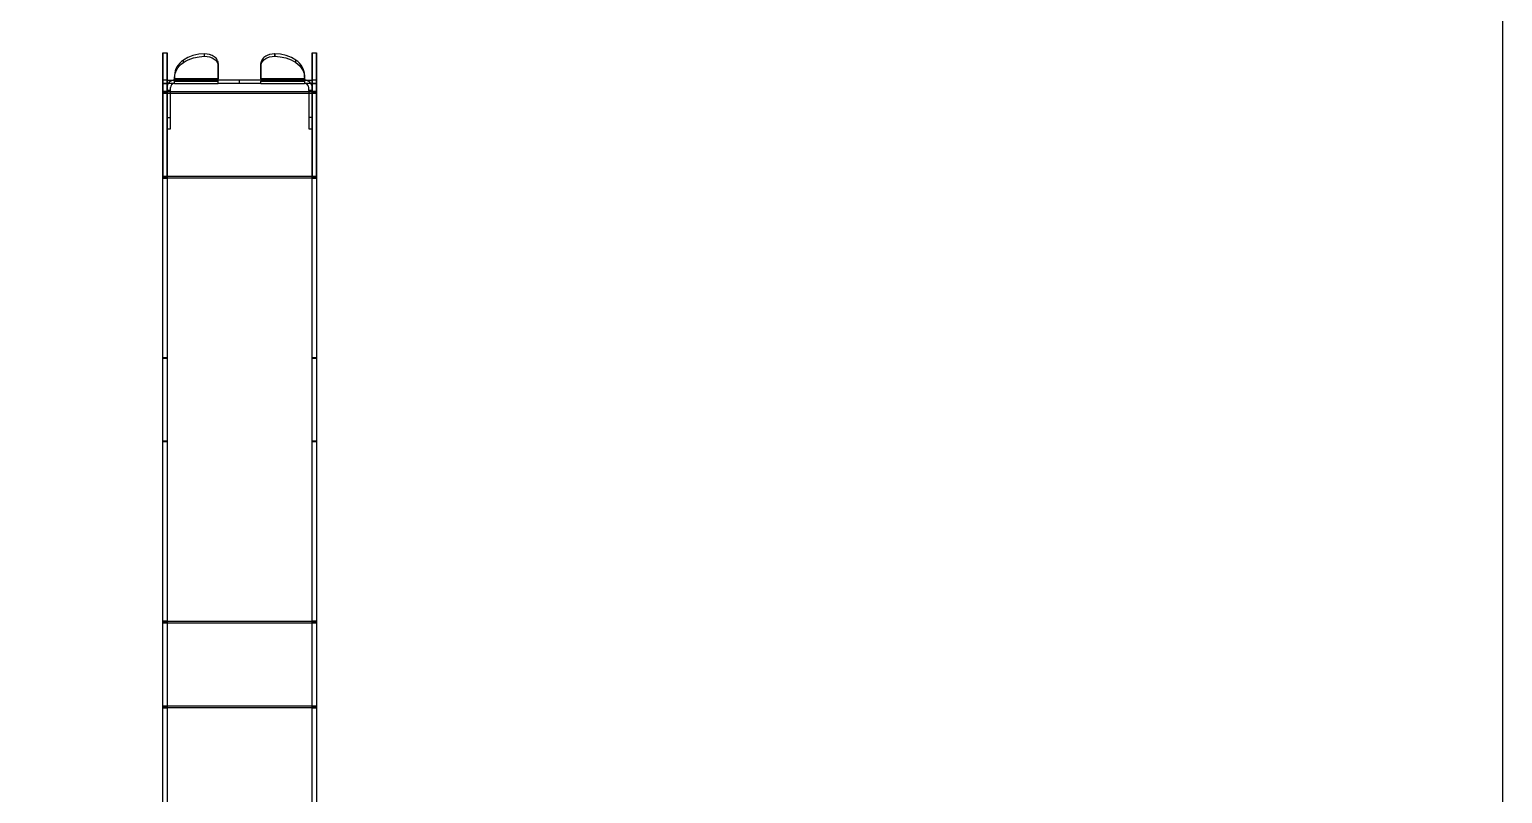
# Model space of a CAD drawing. Header units: millimetres. Extents: x 10366 to 13995, y 24552 to 29685.
# Drawn here: x 12270 to 13995, y 27843 to 28738 of the extents above; entities that cross this region are included whole.
import ezdxf

# ---------------------------------------------------------------- set-up
doc = ezdxf.new("R2010")
doc.units = ezdxf.units.MM
doc.header["$LTSCALE"] = 3
doc.layers.add('Default', color=7, linetype='Continuous')
doc.layers.add('Hidden_lines', color=7, linetype='Continuous')

msp = doc.modelspace()

# ---------------------------------------------------------------- linework, layer by layer
msp.add_lwpolyline([(10366.2, 24552.5), (10366.2, 29684.6), (13995, 29684.6), (13995, 24552.5)], close=True)
at = {"layer": 'Default'}
for p, q in [((12425.9, 28710.2), (12430.9, 28710.2)), ((12474.7, 28706.2), (12474.7, 28709)), ((12474.7, 28709), (12474.9, 28709)), ((12474.9, 28706.2), (12474.9, 28709)), ((12556.9, 28709), (12556.9, 28706.2)), ((12557, 28709), (12557, 28706.2)), ((12600.9, 28710.2), (12605.9, 28710.2)), ((12450, 28698.9), (12450, 28701.7)), ((12474.7, 28706.2), (12474.9, 28706.2)), ((12490.9, 28694.8), (12490.9, 28697.7)), ((12490.9, 28697.7), (12490.9, 28679.8)), ((12490.9, 28676.9), (12490.9, 28694.8)), ((12540.9, 28697.7), (12540.9, 28694.8)), ((12540.9, 28679.8), (12540.9, 28697.7)), ((12540.9, 28694.8), (12540.9, 28676.9)), ((12581.7, 28698.9), (12581.7, 28701.7)), ((12430.9, 28678.3), (12439.7, 28678.3)), ((12432.3, 28674.3), (12430.9, 28674.3)), ((12439.7, 28674.3), (12437.3, 28674.3)), ((12439.7, 28684.2), (12439.7, 28679.8)), ((12439.7, 28684.2), (12439.7, 28681.4)), ((12439.7, 28676.9), (12439.7, 28681.4)), ((12439.7, 28676.9), (12490.9, 28676.9)), ((12439.7, 28674.3), (12490.9, 28674.3)), ((12515.9, 28674.3), (12515.9, 28678.3)), ((12540.9, 28676.9), (12592, 28676.9)), ((12540.9, 28674.3), (12592, 28674.3)), ((12592, 28681.4), (12592, 28684.2)), ((12592, 28681.4), (12592, 28676.9)), ((12592, 28678.3), (12600.9, 28678.3)), ((12593.9, 28674.3), (12592, 28674.3)), ((12600.9, 28674.3), (12599.4, 28674.3)), ((12430.9, 28663.7), (12425.9, 28663.7)), ((12430.9, 28669.5), (12430.9, 28666.3)), ((12434.9, 28666.3), (12430.9, 28666.3)), ((12434.9, 28666.3), (12434.9, 28669.5)), ((12434.9, 28665), (12596.9, 28665)), ((12596.9, 28666.3), (12596.9, 28669.5)), ((12600.9, 28666.3), (12596.9, 28666.3)), ((12600.9, 28666.3), (12600.9, 28669.5)), ((12605.9, 28663.7), (12600.9, 28663.7)), ((12430.9, 28634.5), (12434.9, 28634.5)), ((12600.9, 28634.5), (12596.9, 28634.5)), ((12430.9, 28621.3), (12434.9, 28621.3)), ((12596.9, 28621.3), (12600.9, 28621.3)), ((12430.9, 28564.8), (12425.9, 28564.8)), ((12600.9, 28563.4), (12430.9, 28563.4)), ((12605.9, 28564.8), (12600.9, 28564.8)), ((12425.9, 28353.7), (12430.9, 28353.7)), ((12600.9, 28353.7), (12605.9, 28353.7)), ((12430.9, 28254.8), (12425.9, 28254.8)), ((12605.9, 28254.8), (12600.9, 28254.8)), ((12430.9, 28043.7), (12425.9, 28043.7)), ((12430.9, 28045), (12600.9, 28045)), ((12605.9, 28043.7), (12600.9, 28043.7)), ((12430.9, 27944.8), (12425.9, 27944.8)), ((12600.9, 27943.4), (12430.9, 27943.4)), ((12605.9, 27944.8), (12600.9, 27944.8))]:
    msp.add_line(p, q, dxfattribs=at)
for points in [[(12425.9, 28663.7, 0), (12425.9, 28707, 0), (12425.9, 28710.1, 0), (12425.9, 28710.2, 0), (12425.9, 28710.2, 0), (12425.9, 28710.2, 0), (12425.9, 28710.2, 0), (12425.9, 28710.2, 0), (12425.9, 28710.2, 0), (12425.9, 28710.2, 0), (12425.9, 28710.2, 0), (12425.9, 28710.2, 0), (12425.9, 28710.2, 0), (12425.9, 28710.2, 0), (12425.9, 28710.2, 0), (12425.9, 28710.2, 0), (12425.9, 28710.2, 0), (12425.9, 28709.7, 0), (12425.9, 28707.6, 0), (12425.9, 28685.2, 0), (12425.9, 28564.8, 0)], [(12430.9, 28678.3, 0), (12430.9, 28703.1, 0), (12430.9, 28709.2, 0), (12430.9, 28710.2, 0), (12430.9, 28710.2, 0), (12430.9, 28710.2, 0), (12430.9, 28710.2, 0), (12430.9, 28710.2, 0), (12430.9, 28710.2, 0), (12430.9, 28710.2, 0), (12430.9, 28710.2, 0), (12430.9, 28710.2, 0), (12430.9, 28710.2, 0), (12430.9, 28710.2, 0), (12430.9, 28710.2, 0), (12430.9, 28710.2, 0), (12430.9, 28710.2, 0), (12430.9, 28710.2, 0), (12430.9, 28710.2, 0), (12430.9, 28710.2, 0), (12430.9, 28710.2, 0), (12430.9, 28710, 0), (12430.9, 28709.1, 0), (12430.9, 28699.8, 0), (12430.9, 28663.7, 0)], [(12474.7, 28709, 0), (12468, 28708.5, 0), (12461.3, 28707.1, 0), (12455.2, 28704.8, 0), (12450, 28701.7, 0)], [(12490.9, 28697.7, 0), (12490.8, 28698.7, 0), (12490.6, 28699.7, 0), (12490.2, 28700.8, 0), (12489.7, 28701.8, 0), (12489.1, 28702.9, 0), (12488.3, 28703.9, 0), (12487.3, 28704.8, 0), (12486.2, 28705.7, 0), (12484.9, 28706.5, 0), (12483.6, 28707.1, 0), (12480.8, 28708.2, 0), (12477.8, 28708.8, 0), (12474.9, 28709, 0)], [(12556.9, 28709, 0), (12553.9, 28708.8, 0), (12551, 28708.2, 0), (12548.1, 28707.1, 0), (12546.8, 28706.5, 0), (12545.5, 28705.7, 0), (12544.4, 28704.8, 0), (12543.5, 28703.9, 0), (12542.6, 28702.9, 0), (12542, 28701.8, 0), (12541.5, 28700.8, 0), (12541.1, 28699.7, 0), (12540.9, 28698.7, 0), (12540.9, 28697.7, 0)], [(12581.7, 28701.7, 0), (12576.5, 28704.8, 0), (12570.4, 28707.1, 0), (12563.8, 28708.5, 0), (12557, 28709, 0)], [(12600.9, 28663.7, 0), (12600.9, 28709.8, 0), (12600.9, 28710.2, 0), (12600.9, 28710.2, 0), (12600.9, 28710.2, 0), (12600.9, 28710.2, 0), (12600.9, 28710.2, 0), (12600.9, 28710.2, 0), (12600.9, 28710.2, 0), (12600.9, 28710.2, 0), (12600.9, 28710.2, 0), (12600.9, 28710.2, 0), (12600.9, 28710.2, 0), (12600.9, 28710.2, 0), (12600.9, 28710.2, 0), (12600.9, 28710.2, 0), (12600.9, 28710.2, 0), (12600.9, 28710.2, 0), (12600.9, 28710.2, 0), (12600.9, 28710.2, 0), (12600.9, 28710.1, 0), (12600.9, 28709.3, 0), (12600.9, 28705.9, 0), (12600.9, 28678.3, 0)], [(12605.9, 28564.8, 0), (12605.9, 28696.3, 0), (12605.9, 28709.2, 0), (12605.9, 28710.1, 0), (12605.9, 28710.2, 0), (12605.9, 28710.2, 0), (12605.9, 28710.2, 0), (12605.9, 28710.2, 0), (12605.9, 28710.2, 0), (12605.9, 28710.2, 0), (12605.9, 28710.2, 0), (12605.9, 28710.2, 0), (12605.9, 28710.2, 0), (12605.9, 28710.2, 0), (12605.9, 28710.2, 0), (12605.9, 28710.2, 0), (12605.9, 28710.2, 0), (12605.9, 28710.2, 0), (12605.9, 28710.2, 0), (12605.9, 28710.2, 0), (12605.9, 28710.2, 0), (12605.9, 28710.2, 0), (12605.9, 28710.2, 0), (12605.9, 28709.7, 0), (12605.9, 28707.6, 0), (12605.9, 28698.7, 0), (12605.9, 28663.7, 0)], [(12450, 28701.7, 0), (12447.7, 28700, 0), (12445.7, 28698, 0), (12443.9, 28695.9, 0), (12442.4, 28693.7, 0), (12441.2, 28691.4, 0), (12440.4, 28689, 0), (12439.9, 28686.6, 0), (12439.7, 28684.2, 0)], [(12439.7, 28681.4, 0), (12439.9, 28683.6, 0), (12440.3, 28685.9, 0), (12441.1, 28688.2, 0), (12442.2, 28690.5, 0), (12443.6, 28692.8, 0), (12445.4, 28695, 0), (12447.6, 28697, 0), (12450, 28698.9, 0)], [(12450, 28698.9, 0), (12452.7, 28700.6, 0), (12455.6, 28702.1, 0), (12461.8, 28704.4, 0), (12468.4, 28705.7, 0), (12474.7, 28706.2, 0)], [(12474.9, 28706.2, 0), (12477.8, 28706, 0), (12480.8, 28705.4, 0), (12483.6, 28704.3, 0), (12484.9, 28703.6, 0), (12486.2, 28702.8, 0), (12487.3, 28702, 0), (12488.3, 28701, 0), (12489.1, 28700, 0), (12489.7, 28699, 0), (12490.2, 28698, 0), (12490.6, 28696.9, 0), (12490.8, 28695.9, 0), (12490.9, 28694.8, 0)], [(12540.9, 28694.8, 0), (12540.9, 28695.9, 0), (12541.1, 28696.9, 0), (12541.5, 28698, 0), (12542, 28699, 0), (12542.6, 28700, 0), (12543.5, 28701, 0), (12544.4, 28702, 0), (12545.5, 28702.8, 0), (12546.8, 28703.6, 0), (12548.1, 28704.3, 0), (12551, 28705.4, 0), (12553.9, 28706, 0), (12556.9, 28706.2, 0)], [(12557, 28706.2, 0), (12563.4, 28705.7, 0), (12569.9, 28704.4, 0), (12576.1, 28702.1, 0), (12579.1, 28700.6, 0), (12581.7, 28698.9, 0)], [(12592, 28684.2, 0), (12591.8, 28686.6, 0), (12591.3, 28689, 0), (12590.5, 28691.4, 0), (12589.3, 28693.7, 0), (12587.8, 28695.9, 0), (12586.1, 28698, 0), (12584, 28700, 0), (12581.7, 28701.7, 0)], [(12581.7, 28698.9, 0), (12584.2, 28697, 0), (12586.3, 28695, 0), (12588.1, 28692.8, 0), (12589.5, 28690.5, 0), (12590.6, 28688.2, 0), (12591.4, 28685.9, 0), (12591.8, 28683.6, 0), (12592, 28681.4, 0)], [(12430.9, 28670.6, 0), (12430.9, 28674.3, 0)], [(12439.7, 28674.3, 0), (12439.7, 28674.3, 0), (12439.7, 28674.3, 0), (12439.7, 28674.3, 0), (12439.7, 28674.3, 0), (12439.7, 28674.3, 0), (12439.7, 28674.3, 0), (12439.7, 28674.3, 0), (12439.7, 28674.3, 0), (12439.7, 28674.3, 0), (12439.7, 28674.3, 0), (12439.7, 28674.3, 0), (12439.7, 28674.3, 0), (12439.7, 28674.3, 0), (12439.7, 28674.4, 0), (12439.7, 28674.4, 0), (12439.7, 28674.6, 0), (12439.7, 28676.9, 0)], [(12515.9, 28678.3, 0), (12490.9, 28678.3, 0)], [(12490.9, 28674.3, 0), (12490.9, 28674.3, 0), (12490.9, 28674.3, 0), (12490.9, 28674.3, 0), (12490.9, 28674.3, 0), (12490.9, 28674.3, 0), (12490.9, 28674.3, 0), (12490.9, 28674.3, 0), (12490.9, 28674.3, 0), (12490.9, 28674.3, 0), (12490.9, 28674.3, 0), (12490.9, 28674.3, 0), (12490.9, 28674.3, 0), (12490.9, 28674.4, 0), (12490.9, 28674.4, 0), (12490.9, 28674.6, 0), (12490.9, 28675.4, 0), (12490.9, 28676.9, 0)], [(12515.9, 28674.3, 0), (12490.9, 28674.3, 0)], [(12540.9, 28678.3, 0), (12540.9, 28678.3, 0), (12540.9, 28678.3, 0), (12540.9, 28678.3, 0), (12540.9, 28678.3, 0), (12540.9, 28678.3, 0), (12540.9, 28678.3, 0), (12540.9, 28678.3, 0), (12540.9, 28678.3, 0), (12540.9, 28678.3, 0), (12540.9, 28678.3, 0), (12540.8, 28678.3, 0), (12540.7, 28678.3, 0), (12540.1, 28678.3, 0), (12534.1, 28678.3, 0), (12515.9, 28678.3, 0)], [(12540.9, 28674.3, 0), (12540.9, 28674.3, 0), (12540.9, 28674.3, 0), (12540.9, 28674.3, 0), (12540.9, 28674.3, 0), (12540.9, 28674.3, 0), (12540.9, 28674.3, 0), (12540.9, 28674.3, 0), (12540.9, 28674.3, 0), (12540.9, 28674.3, 0), (12540.9, 28674.3, 0), (12540.8, 28674.3, 0), (12540.7, 28674.3, 0), (12540.1, 28674.3, 0), (12534.1, 28674.3, 0), (12515.9, 28674.3, 0)], [(12540.9, 28674.3, 0), (12540.9, 28674.3, 0), (12540.9, 28674.3, 0), (12540.9, 28674.3, 0), (12540.9, 28674.3, 0), (12540.9, 28674.3, 0), (12540.9, 28674.3, 0), (12540.9, 28674.3, 0), (12540.9, 28674.3, 0), (12540.9, 28674.3, 0), (12540.9, 28674.3, 0), (12540.9, 28674.3, 0), (12540.9, 28674.3, 0), (12540.9, 28674.4, 0), (12540.9, 28674.4, 0), (12540.9, 28674.6, 0), (12540.9, 28675.4, 0), (12540.9, 28676.9, 0)], [(12592, 28676.9, 0), (12592, 28674.3, 0)], [(12600.9, 28674.3, 0), (12600.9, 28671.3, 0)], [(12425.9, 28564.8, 0), (12425.9, 28663.7, 0)], [(12430.9, 28666.3, 0), (12430.9, 28634.5, 0)], [(12430.9, 28663.7, 0), (12430.9, 28564.8, 0)], [(12434.9, 28634.5, 0), (12434.9, 28666.3, 0)], [(12596.9, 28666.3, 0), (12596.9, 28634.5, 0)], [(12600.9, 28634.5, 0), (12600.9, 28666.3, 0)], [(12600.9, 28564.8, 0), (12600.9, 28663.7, 0)], [(12605.9, 28663.7, 0), (12605.9, 28564.8, 0)], [(12430.9, 28634.5, 0), (12430.9, 28621.3, 0)], [(12434.9, 28621.3, 0), (12434.9, 28621.3, 0), (12434.9, 28621.3, 0), (12434.9, 28621.3, 0), (12434.9, 28621.3, 0), (12434.9, 28621.3, 0), (12434.9, 28621.3, 0), (12434.9, 28621.3, 0), (12434.9, 28621.3, 0), (12434.9, 28621.3, 0), (12434.9, 28621.3, 0), (12434.9, 28621.3, 0), (12434.9, 28621.4, 0), (12434.9, 28621.4, 0), (12434.9, 28621.7, 0), (12434.9, 28622.6, 0), (12434.9, 28626.9, 0), (12434.9, 28634.5, 0)], [(12596.9, 28634.5, 0), (12596.9, 28621.3, 0)], [(12600.9, 28621.3, 0), (12600.9, 28621.3, 0), (12600.9, 28621.3, 0), (12600.9, 28621.3, 0), (12600.9, 28621.3, 0), (12600.9, 28621.3, 0), (12600.9, 28621.3, 0), (12600.9, 28621.3, 0), (12600.9, 28621.3, 0), (12600.9, 28621.3, 0), (12600.9, 28621.3, 0), (12600.9, 28621.3, 0), (12600.9, 28621.4, 0), (12600.9, 28621.4, 0), (12600.9, 28621.7, 0), (12600.9, 28622.6, 0), (12600.9, 28626.9, 0), (12600.9, 28634.5, 0)], [(12425.9, 28353.7, 0), (12425.9, 28564.8, 0)], [(12430.9, 28564.8, 0), (12430.9, 28353.7, 0)], [(12600.9, 28353.7, 0), (12600.9, 28564.8, 0)], [(12605.9, 28564.8, 0), (12605.9, 28353.7, 0)], [(12425.9, 28254.8, 0), (12425.9, 28353.7, 0)], [(12430.9, 28353.7, 0), (12430.9, 28254.8, 0)], [(12600.9, 28254.8, 0), (12600.9, 28353.7, 0)], [(12605.9, 28353.7, 0), (12605.9, 28254.8, 0)], [(12425.9, 28043.7, 0), (12425.9, 28254.8, 0)], [(12430.9, 28254.8, 0), (12430.9, 28043.7, 0)], [(12600.9, 28043.7, 0), (12600.9, 28254.8, 0)], [(12605.9, 28254.8, 0), (12605.9, 28043.7, 0)], [(12425.9, 27944.8, 0), (12425.9, 28043.7, 0)], [(12430.9, 28043.7, 0), (12430.9, 27944.8, 0)], [(12600.9, 27944.8, 0), (12600.9, 28043.7, 0)], [(12605.9, 28043.7, 0), (12605.9, 27944.8, 0)], [(12425.9, 27733.7, 0), (12425.9, 27944.8, 0)], [(12430.9, 27944.8, 0), (12430.9, 27733.7, 0)], [(12600.9, 27733.7, 0), (12600.9, 27944.8, 0)], [(12605.9, 27944.8, 0), (12605.9, 27733.7, 0)]]:
    msp.add_polyline3d(points, dxfattribs=at)
for centre, radius, start, end in [((12439.7, 28669.5), 8.87, 90, 180), ((12439.7, 28669.5), 4.87, 90, 180), ((12592, 28669.5), 8.87, 0, 90), ((12592, 28669.5), 4.87, 0, 90)]:
    msp.add_arc(centre, radius, start, end, dxfattribs=at)
at = {"layer": 'Hidden_lines'}
for p, q in [((12430.9, 28678.4), (12425.9, 28678.4)), ((12430.9, 28678.3), (12425.9, 28678.3)), ((12425.9, 28674.3), (12430.9, 28674.3)), ((12430.9, 28674.2), (12425.9, 28674.2)), ((12437.3, 28674.3), (12432.3, 28674.3)), ((12490.9, 28679.8), (12439.7, 28679.8)), ((12490.9, 28678.3), (12439.7, 28678.3)), ((12592, 28679.8), (12540.9, 28679.8)), ((12592, 28678.3), (12540.9, 28678.3)), ((12599.4, 28674.3), (12593.9, 28674.3)), ((12605.9, 28678.4), (12600.9, 28678.4)), ((12605.9, 28678.3), (12600.9, 28678.3)), ((12600.9, 28674.3), (12605.9, 28674.3)), ((12605.9, 28674.2), (12600.9, 28674.2)), ((12425.9, 28665.2), (12430.9, 28665.2)), ((12425.9, 28665), (12434.9, 28665)), ((12425.9, 28663), (12605.9, 28663)), ((12596.9, 28665), (12605.9, 28665)), ((12600.9, 28665.2), (12605.9, 28665.2)), ((12605.9, 28565.4), (12425.9, 28565.4)), ((12430.9, 28563.4), (12425.9, 28563.4)), ((12430.9, 28563.3), (12425.9, 28563.3)), ((12605.9, 28563.4), (12600.9, 28563.4)), ((12605.9, 28563.3), (12600.9, 28563.3)), ((12425.9, 28352.7), (12430.9, 28352.7)), ((12600.9, 28352.7), (12605.9, 28352.7)), ((12430.9, 28255.7), (12425.9, 28255.7)), ((12605.9, 28255.7), (12600.9, 28255.7)), ((12425.9, 28045.2), (12430.9, 28045.2)), ((12425.9, 28045), (12430.9, 28045)), ((12425.9, 28043), (12605.9, 28043)), ((12600.9, 28045.2), (12605.9, 28045.2)), ((12600.9, 28045), (12605.9, 28045)), ((12605.9, 27945.4), (12425.9, 27945.4)), ((12430.9, 27943.4), (12425.9, 27943.4)), ((12430.9, 27943.3), (12425.9, 27943.3)), ((12605.9, 27943.4), (12600.9, 27943.4)), ((12605.9, 27943.3), (12600.9, 27943.3))]:
    msp.add_line(p, q, dxfattribs=at)
for points in [[(12430.9, 28674.3, 0), (12430.9, 28678.3, 0)], [(12600.9, 28678.3, 0), (12600.9, 28674.3, 0)], [(12430.9, 28564.8, 0), (12430.9, 28670.6, 0)], [(12600.9, 28671.3, 0), (12600.9, 28564.8, 0)]]:
    msp.add_polyline3d(points, dxfattribs=at)

doc.saveas('drawing.dxf')
